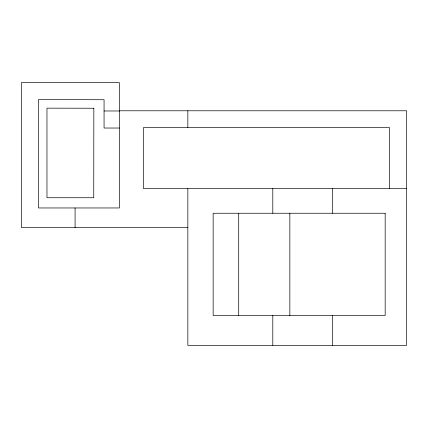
<?xml version="1.0" encoding="UTF-8"?>
<svg xmlns="http://www.w3.org/2000/svg" width="428" height="428" viewBox="0 0 428 428"><rect width="100%" height="100%" fill="white"/><g stroke="black" fill="none" stroke-linecap="round" stroke-linejoin="round"><path stroke-width="0.64" d="M119.407 110.777L406.6 110.777L406.6 345.343L187.844 345.343L187.844 188.614M104.063 110.986L119.407 110.986M119.407 128.031L104.063 128.031L104.063 99.729L38.445 99.617L38.445 207.96L119.407 207.96L119.407 82.657L21.4 82.657L21.4 227.562L187.844 227.562M406.6 188.614L143.524 188.614L143.524 127.539L389.432 127.539L389.432 188.614M332.46 188.614L332.46 213.251M332.46 315.516L332.46 345.343M289.847 213.251L289.847 315.516M272.802 188.614L272.802 213.251M272.802 315.516L272.802 345.343M238.712 213.251L238.712 315.516M187.844 110.777L187.844 127.539M75.087 207.96L75.087 227.562M93.839 108.236L93.743 197.736L46.968 197.736L46.968 108.156L93.839 108.236M385.173 213.251L213.149 213.251L213.149 315.516L385.173 315.516L385.173 213.251"/></g></svg>
